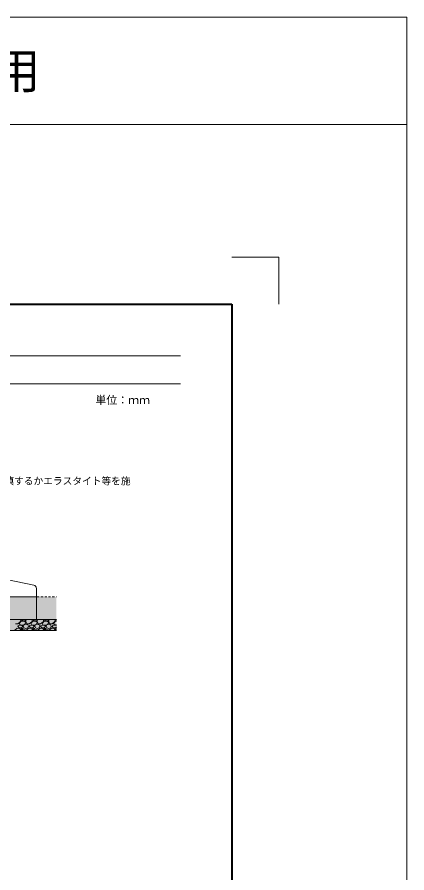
# Model space of a CAD drawing. Units: millimetres at full size; details may follow other scales. Extents: x 284 to 11284, y 191 to 9444.
# Drawn here: x 9203 to 11284, y 4879 to 9444 of the extents above; entities that cross this region are included whole.
import ezdxf
from ezdxf.enums import TextEntityAlignment as Align

# ---------------------------------------------------------------- set-up
doc = ezdxf.new("R2010")
doc.units = ezdxf.units.MM
doc.header["$LTSCALE"] = 15
doc.linetypes.add('USER2', pattern=[1.35, 0.75, -0.6])
for name, color, linetype, lineweight in [('0_2', 7, 'Continuous', 20), ('Defpoints_3', 7, 'Continuous', 13), ('図枠', 7, 'Continuous', 5), ('本体', 2, 'Continuous', 20), ('枠', 1, 'Continuous', 13), ('ﾊｯﾁﾝｸﾞ', 7, 'Continuous', 5)]:
    doc.layers.add(name, color=color, linetype=linetype, lineweight=lineweight)
doc.styles.add('ＭＳ ゴシック', font='')
doc.styles.get('ＭＳ ゴシック').set_extended_font_data('MS Gothic')

msp = doc.modelspace()

# ---------------------------------------------------------------- hatches: boundary and pattern name
at = {"layer": 'ﾊｯﾁﾝｸﾞ'}
msp.add_hatch(color=8, dxfattribs=at).paths.add_polyline_path([(6798.93, 6351.95), (6798.93, 6171.95), (9412.84, 6171.95), (9412.84, 6351.95)])

# ---------------------------------------------------------------- linework, layer by layer
at = {"layer": '0_2', "linetype": 'USER2'}
msp.add_line((6798.93, 6351.95), (9412.84, 6351.95), dxfattribs=at)
at = {"layer": '0_2'}
for p, q in [((9412.84, 6231.95), (6798.93, 6231.95)), ((9412.84, 6171.95), (6798.93, 6171.95))]:
    msp.add_line(p, q, dxfattribs=at)
at = {"layer": 'Defpoints_3'}
for p, q in [((10349.42, 8163.02), (10599.42, 8163.02)), ((10599.42, 8163.02), (10599.42, 7913.02))]:
    msp.add_line(p, q, dxfattribs=at)
at = {"layer": '図枠', "lineweight": 40}
for p, q in [((5849.42, 7913.02), (10349.42, 7913.02)), ((10349.42, 7913.02), (10349.42, 988.02))]:
    msp.add_line(p, q, dxfattribs=at)
at = {"layer": '図枠', "lineweight": 13}
for p, q in [((6124.42, 7638.02), (10074.42, 7638.02)), ((6124.42, 7488.02), (10074.42, 7488.02))]:
    msp.add_line(p, q, dxfattribs=at)
at = {"layer": '本体'}
for p, q in [((9291.41, 6414.84), (8708.83, 6531.36)), ((9305.88, 6397.19), (9305.88, 6231.95)), ((9167.89, 6231.95), (9305.88, 6231.95))]:
    msp.add_line(p, q, dxfattribs=at)
at = {"layer": '本体', "lineweight": 15}
msp.add_line((8705.89, 6351.95), (9305.88, 6351.95), dxfattribs=at)
at = {"layer": '本体'}
msp.add_arc((9287.88, 6397.19), 18, 0, 78.69005, dxfattribs=at)
at = {"layer": '枠'}
for p, q in [((284.12, 9444.41), (11283.52, 9444.41)), ((11283.52, 191.35), (11283.52, 9444.41)), ((4915.32, 8871.64), (11283.52, 8871.64))]:
    msp.add_line(p, q, dxfattribs=at)
at = {"layer": 'ﾊｯﾁﾝｸﾞ'}
for p, q in [((9193.85, 6208.82), (9206.66, 6208.21)), ((9206.66, 6208.21), (9220.07, 6218.57)), ((9214.58, 6210.04), (9225.55, 6222.23)), ((9218.85, 6202.72), (9214.58, 6210.04)), ((9220.07, 6218.57), (9224.35, 6231.95)), ((9225.55, 6222.23), (9241.4, 6222.23)), ((9227.2, 6231.95), (9231.65, 6225.28)), ((9231.65, 6225.28), (9246.89, 6223.45)), ((9241.4, 6222.23), (9249.33, 6216.74)), ((9246.89, 6223.45), (9249.94, 6228.93)), ((9249.33, 6216.74), (9246.89, 6208.21)), ((9250.49, 6231.95), (9249.94, 6220.4)), ((9249.94, 6228.93), (9249.94, 6231.95)), ((9249.94, 6220.4), (9254.81, 6208.82)), ((9254.81, 6208.82), (9267.62, 6208.21)), ((9267.62, 6208.21), (9281.03, 6218.57)), ((9275.54, 6210.04), (9286.51, 6222.23)), ((9279.81, 6202.72), (9275.54, 6210.04)), ((9281.03, 6218.57), (9285.31, 6231.95)), ((9286.51, 6222.23), (9302.36, 6222.23)), ((9288.16, 6231.95), (9292.61, 6225.28)), ((9292.61, 6225.28), (9307.85, 6223.45)), ((9302.36, 6222.23), (9310.29, 6216.74)), ((9307.85, 6223.45), (9310.9, 6228.93)), ((9310.29, 6216.74), (9307.85, 6208.21)), ((9311.45, 6231.95), (9310.9, 6220.4)), ((9310.9, 6228.93), (9310.9, 6231.95)), ((9310.9, 6220.4), (9315.77, 6208.82)), ((9315.77, 6208.82), (9328.58, 6208.21)), ((9328.58, 6208.21), (9341.99, 6218.57)), ((9336.5, 6210.04), (9347.47, 6222.23)), ((9340.77, 6202.72), (9336.5, 6210.04)), ((9341.99, 6218.57), (9346.27, 6231.95)), ((9347.47, 6222.23), (9363.32, 6222.23)), ((9349.12, 6231.95), (9353.57, 6225.28)), ((9353.57, 6225.28), (9368.81, 6223.45)), ((9363.32, 6222.23), (9371.25, 6216.74)), ((9368.81, 6223.45), (9371.86, 6228.93)), ((9371.25, 6216.74), (9368.81, 6208.21)), ((9372.41, 6231.95), (9371.86, 6220.4)), ((9371.86, 6228.93), (9371.86, 6231.95)), ((9371.86, 6220.4), (9376.73, 6208.82)), ((9376.73, 6208.82), (9389.54, 6208.21)), ((9389.54, 6208.21), (9402.95, 6218.57)), ((9397.46, 6210.04), (9408.43, 6222.23)), ((9401.73, 6202.72), (9397.46, 6210.04)), ((9402.95, 6218.57), (9407.23, 6231.95)), ((9408.43, 6222.23), (9412.84, 6222.23)), ((9410.08, 6231.95), (9412.84, 6227.82)), ((9203.61, 6185.04), (9189.59, 6172.24)), ((9218.24, 6183.82), (9203.61, 6185.04)), ((9206.66, 6194.8), (9208.48, 6199.67)), ((9213.36, 6187.48), (9206.66, 6194.8)), ((9220.07, 6200.89), (9208.48, 6199.67)), ((9227.38, 6188.7), (9213.36, 6187.48)), ((9224.94, 6172.85), (9218.24, 6183.82)), ((9234.09, 6201.5), (9218.85, 6202.72)), ((9232.26, 6197.84), (9220.07, 6200.89)), ((9228.6, 6185.04), (9224.33, 6183.21)), ((9224.33, 6183.21), (9226.77, 6177.12)), ((9224.65, 6171.95), (9224.94, 6172.85)), ((9226.77, 6177.12), (9235.92, 6182.6)), ((9232.87, 6177.73), (9227.09, 6171.95)), ((9232.87, 6194.8), (9227.38, 6188.7)), ((9235.92, 6182.6), (9228.6, 6185.04)), ((9232.87, 6194.8), (9232.26, 6197.84)), ((9245.06, 6175.9), (9232.87, 6177.73)), ((9246.89, 6208.21), (9234.09, 6201.5)), ((9235.92, 6194.8), (9239.57, 6186.26)), ((9236.53, 6194.8), (9240.18, 6203.33)), ((9239.57, 6186.26), (9249.94, 6183.21)), ((9240.18, 6203.33), (9249.94, 6206.38)), ((9249.58, 6171.95), (9245.06, 6175.9)), ((9249.94, 6206.38), (9259.69, 6202.72)), ((9249.94, 6183.21), (9260.3, 6186.26)), ((9250.55, 6172.24), (9250.53, 6171.95)), ((9264.57, 6185.04), (9250.55, 6172.24)), ((9259.69, 6202.72), (9263.35, 6194.8)), ((9260.3, 6186.26), (9263.35, 6194.8)), ((9279.2, 6183.82), (9264.57, 6185.04)), ((9267.62, 6194.8), (9269.44, 6199.67)), ((9274.32, 6187.48), (9267.62, 6194.8)), ((9281.03, 6200.89), (9269.44, 6199.67)), ((9288.34, 6188.7), (9274.32, 6187.48)), ((9285.9, 6172.85), (9279.2, 6183.82)), ((9295.05, 6201.5), (9279.81, 6202.72)), ((9293.22, 6197.84), (9281.03, 6200.89)), ((9289.56, 6185.04), (9285.29, 6183.21)), ((9285.29, 6183.21), (9287.73, 6177.12)), ((9285.61, 6171.95), (9285.9, 6172.85)), ((9287.73, 6177.12), (9296.88, 6182.6)), ((9293.83, 6177.73), (9288.05, 6171.95)), ((9293.83, 6194.8), (9288.34, 6188.7)), ((9296.88, 6182.6), (9289.56, 6185.04)), ((9293.83, 6194.8), (9293.22, 6197.84)), ((9306.02, 6175.9), (9293.83, 6177.73)), ((9307.85, 6208.21), (9295.05, 6201.5)), ((9296.88, 6194.8), (9300.53, 6186.26)), ((9297.49, 6194.8), (9301.14, 6203.33)), ((9300.53, 6186.26), (9310.9, 6183.21)), ((9301.14, 6203.33), (9310.9, 6206.38)), ((9310.54, 6171.95), (9306.02, 6175.9)), ((9310.9, 6206.38), (9320.65, 6202.72)), ((9310.9, 6183.21), (9321.26, 6186.26)), ((9311.51, 6172.24), (9311.49, 6171.95)), ((9325.53, 6185.04), (9311.51, 6172.24)), ((9320.65, 6202.72), (9324.31, 6194.8)), ((9321.26, 6186.26), (9324.31, 6194.8)), ((9340.16, 6183.82), (9325.53, 6185.04)), ((9328.58, 6194.8), (9330.4, 6199.67)), ((9335.28, 6187.48), (9328.58, 6194.8)), ((9341.99, 6200.89), (9330.4, 6199.67)), ((9349.3, 6188.7), (9335.28, 6187.48)), ((9346.86, 6172.85), (9340.16, 6183.82)), ((9356.01, 6201.5), (9340.77, 6202.72)), ((9354.18, 6197.84), (9341.99, 6200.89)), ((9350.52, 6185.04), (9346.25, 6183.21)), ((9346.25, 6183.21), (9348.69, 6177.12)), ((9346.57, 6171.95), (9346.86, 6172.85)), ((9348.69, 6177.12), (9357.84, 6182.6)), ((9354.79, 6177.73), (9349.01, 6171.95)), ((9354.79, 6194.8), (9349.3, 6188.7)), ((9357.84, 6182.6), (9350.52, 6185.04)), ((9354.79, 6194.8), (9354.18, 6197.84)), ((9366.98, 6175.9), (9354.79, 6177.73)), ((9368.81, 6208.21), (9356.01, 6201.5)), ((9357.84, 6194.8), (9361.49, 6186.26)), ((9358.45, 6194.8), (9362.1, 6203.33)), ((9361.49, 6186.26), (9371.86, 6183.21)), ((9362.1, 6203.33), (9371.86, 6206.38)), ((9371.5, 6171.95), (9366.98, 6175.9)), ((9371.86, 6206.38), (9381.61, 6202.72)), ((9371.86, 6183.21), (9382.22, 6186.26)), ((9372.47, 6172.24), (9372.45, 6171.95)), ((9386.49, 6185.04), (9372.47, 6172.24)), ((9381.61, 6202.72), (9385.27, 6194.8)), ((9382.22, 6186.26), (9385.27, 6194.8)), ((9401.12, 6183.82), (9386.49, 6185.04)), ((9389.54, 6194.8), (9391.36, 6199.67)), ((9396.24, 6187.48), (9389.54, 6194.8)), ((9402.95, 6200.89), (9391.36, 6199.67)), ((9410.26, 6188.7), (9396.24, 6187.48)), ((9407.82, 6172.85), (9401.12, 6183.82)), ((9412.84, 6201.83), (9401.73, 6202.72)), ((9412.84, 6198.42), (9402.95, 6200.89)), ((9411.48, 6185.04), (9407.21, 6183.21)), ((9407.21, 6183.21), (9409.65, 6177.12)), ((9407.53, 6171.95), (9407.82, 6172.85)), ((9409.65, 6177.12), (9412.84, 6179.03)), ((9412.84, 6174.82), (9409.97, 6171.95)), ((9412.84, 6191.56), (9410.26, 6188.7)), ((9412.84, 6184.59), (9411.48, 6185.04))]:
    msp.add_line(p, q, dxfattribs=at)

# ---------------------------------------------------------------- texts
at = {"layer": '0_2', "style": 'ＭＳ ゴシック'}
msp.add_text('切り下げ 300・500用', height=189.9, dxfattribs=at).set_placement((8099.42, 9158.02), align=Align.MIDDLE_CENTER)
msp.add_text('・モルタル目地は不要ですが、熱膨張による端面破損を防止するために必ず１０ｍ毎に一箇所、コーキング（グレー色）で充填するかエラスタイト等を施', height=37.98, dxfattribs=at).set_placement((6234.12, 6989.01), align=Align.TOP_LEFT)
at = {"layer": '図枠', "style": 'ＭＳ ゴシック'}
msp.add_text('単位：ｍｍ', height=42.72, dxfattribs=at).set_placement((9766.58, 7401.35), align=Align.MIDDLE_CENTER)

doc.saveas('drawing.dxf')
